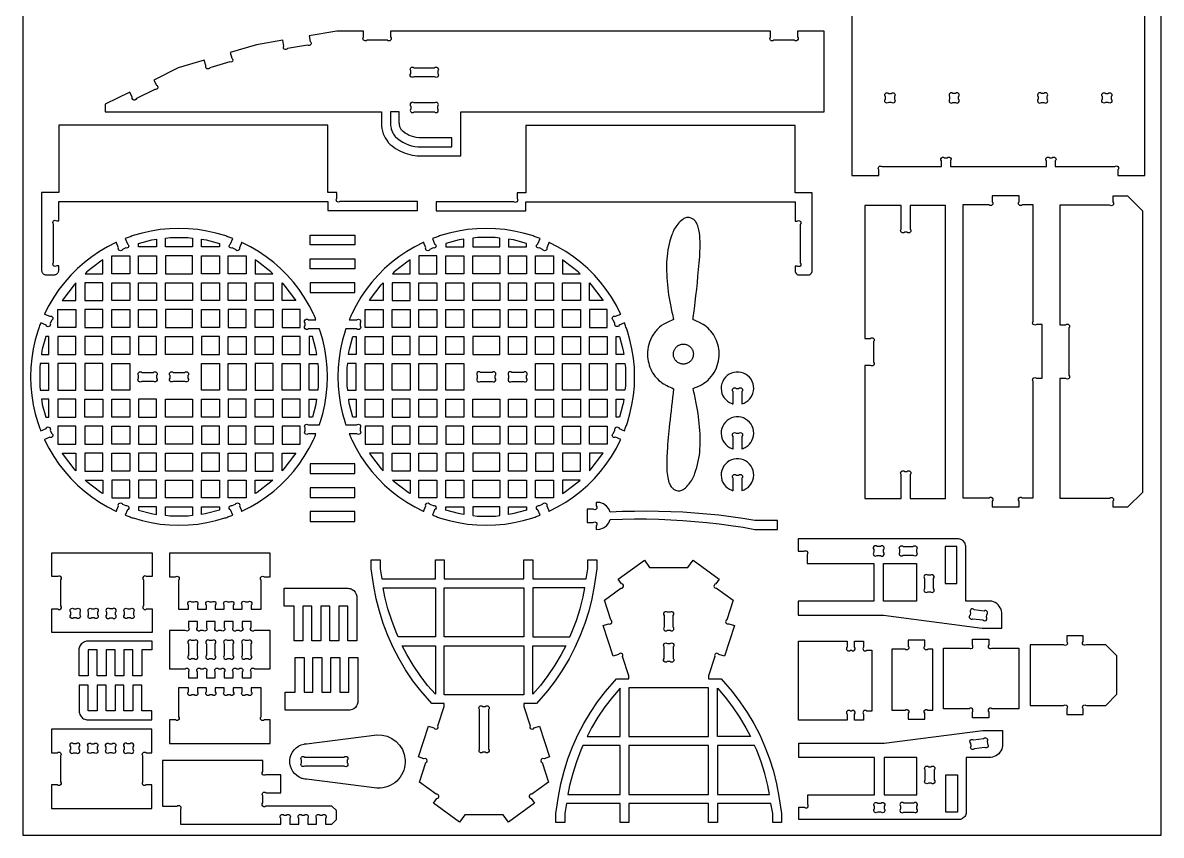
# Model space of a CAD drawing. Extents: x -416 to 1108, y -101 to 1629.
# Drawn here: x -416 to 1108, y -101 to 986 of the extents above; entities that cross this region are included whole.
import ezdxf

# ---------------------------------------------------------------- set-up
doc = ezdxf.new("R2010")
doc.units = 0
doc.header["$MEASUREMENT"] = 0
doc.layers.get('0').update_dxf_attribs({"linetype": 'CONTINUOUS'})
doc.layers.add('SECTIONCUTEDGES', color=18, linetype='CONTINUOUS')

msp = doc.modelspace()

# ---------------------------------------------------------------- linework, layer by layer
for points in [[(1107.6, 1629.4), (-415.7, 1629.4), (-415.7, -100.8), (1107.6, -100.8)], [(-332.7, 638.4), (-332.7, 614.4), (-308.7, 614.4), (-308.7, 638.4)], [(-332.7, 602.4), (-332.7, 578.4), (-308.7, 578.4), (-308.7, 602.4)], [(-332.7, 566.4), (-332.7, 542.4), (-308.7, 542.4), (-308.7, 566.4)], [(-260.7, 458.4), (-236.7, 458.4), (-236.7, 482.4), (-260.7, 482.4)], [(-140.7, 482.4), (-140.7, 458.4), (-116.7, 458.4), (-116.7, 482.4)], [(138.4, 482.4), (138.4, 458.4), (114.4, 458.4), (114.4, 482.4)], [(258.4, 458.4), (234.4, 458.4), (234.4, 482.4), (258.4, 482.4)], [(-332.7, 422.4), (-308.7, 422.4), (-308.7, 446.4), (-332.7, 446.4)], [(-260.7, 422.4), (-236.7, 422.4), (-236.7, 446.4), (-260.7, 446.4)], [(258.4, 422.4), (234.4, 422.4), (234.4, 446.4), (258.4, 446.4)], [(-260.7, 374.4), (-260.7, 350.4), (-236.7, 350.4), (-236.7, 374.4)], [(258.4, 374.4), (258.4, 350.4), (234.4, 350.4), (234.4, 374.4)]]:
    msp.add_lwpolyline(points, close=True)
for points in [[(750.6, 887.4), (750.6, 883.8, -1), (746.4, 879.6), (742.9, 879.6, -1), (738.6, 883.8), (738.6, 887.4, -1), (742.9, 891.6), (746.4, 891.6, -1)], [(828.8, 879.6), (832.3, 879.6, 1), (836.5, 883.8), (836.5, 887.4, 1), (832.3, 891.6), (828.8, 891.6, 1), (824.5, 887.4), (824.5, 883.8, 1)], [(947.2, 879.6), (950.7, 879.6, 1), (954.9, 883.8), (954.9, 887.4, 1), (950.7, 891.6), (947.2, 891.6, 1), (942.9, 887.4), (942.9, 883.8, 1)], [(1036.6, 879.6), (1033, 879.6, -1), (1028.8, 883.8), (1028.8, 887.4, -1), (1033, 891.6), (1036.6, 891.6, -1), (1040.8, 887.4), (1040.8, 883.8, -1)], [(727.3, 273.5), (731.8, 273.5, 1), (736.1, 277.8), (736.1, 281.3, 1), (731.8, 285.5), (727.3, 285.5, 1), (723.1, 281.3), (723.1, 277.8, 1)], [(-182.1, 139.7), (-182.1, 155.2, 1), (-186.3, 159.5), (-189.8, 159.5, 1), (-194.1, 155.2), (-194.1, 139.7, 1), (-189.8, 135.5), (-186.3, 135.5, 1)], [(-165.8, 135.5), (-162.3, 135.5, 1), (-158.1, 139.7), (-158.1, 155.2, 1), (-162.3, 159.5), (-165.8, 159.5, 1), (-170.1, 155.2), (-170.1, 139.7, 1)], [(-134.1, 139.7), (-134.1, 155.2, 1), (-138.3, 159.5), (-141.8, 159.5, 1), (-146.1, 155.2), (-146.1, 139.7, 1), (-141.8, 135.5), (-138.3, 135.5, 1)], [(-117.8, 135.5), (-114.3, 135.5, 1), (-110.1, 139.7), (-110.1, 155.2, 1), (-114.3, 159.5), (-117.8, 159.5, 1), (-122.1, 155.2), (-122.1, 139.7, 1)], [(446.8, 155.5), (450.4, 155.5, -1), (454.6, 151.3), (454.6, 135.8, -1), (450.4, 131.5), (446.8, 131.5, -1), (442.6, 135.8), (442.6, 151.3, -1)], [(-347.9, 9.6), (-344.3, 9.6, 1), (-340.1, 13.8), (-340.1, 17.3, 1), (-344.3, 21.6), (-347.9, 21.6, 1), (-352.1, 17.3), (-352.1, 13.8, 1)], [(728.2, -57.8), (732.6, -57.8, -1), (736.9, -62), (736.9, -65.6, -1), (732.6, -69.8), (728.2, -69.8, -1), (723.9, -65.6), (723.9, -62, -1)]]:
    msp.add_lwpolyline(points, format="xyb", close=True)
at = {"layer": 'SECTIONCUTEDGES'}
msp.add_lwpolyline([(693.7, 1294.6), (693.7, 781.6), (729.8, 781.6), (729.8, 789.3, -1), (734, 793.6), (813.5, 793.6), (813.5, 801.3, -1), (817.8, 805.6), (821.3, 805.6, -1), (825.5, 801.3), (825.5, 793.6), (953.9, 793.6), (953.9, 801.3, -1), (958.2, 805.6), (961.7, 805.6, -1), (965.9, 801.3), (965.9, 793.6), (1045.4, 793.6, -1), (1049.7, 789.3), (1049.7, 781.6), (1085.7, 781.6), (1085.7, 1294.6, -1)], format="xyb", dxfattribs=at)
for points in [[(-305.3, 866.8), (64.1, 866.8, 0.002134), (64.2, 851.4, 0.087341), (66.7, 837.7, 0.074516), (72.6, 827.1, 0.050894), (76, 823.4, 0.0521), (86.9, 815.8, 0.105525), (112, 808.2, 0.010514), (113.8, 808.1, 0.005257), (117.3, 808), (170.5, 808), (170.5, 866.8), (656.8, 866.8), (656.8, 974.8), (620.8, 974.8), (620.8, 967.1, -1), (616.6, 962.8), (589.1, 962.8, -1), (584.8, 967.1), (584.8, 974.8), (76.4, 974.8), (76.4, 967.1, -1), (72.1, 962.8), (44.6, 962.8, -1), (40.4, 967.1), (40.4, 974.8), (4.4, 974.8), (-32.4, 968.7), (-31.1, 961.1, -1), (-34.6, 956.2), (-61.7, 951.6, -1), (-66.6, 955), (-67.9, 962.7), (-103.2, 956.7), (-138.3, 946.4), (-136.1, 938.9, -1), (-138.9, 933.7), (-165.3, 925.9, -1), (-170.6, 928.8), (-172.8, 936.2), (-207.8, 925.9), (-240.5, 909.5), (-237, 902.6, -1), (-238.9, 896.9), (-263.5, 884.6, -1), (-269.2, 886.5), (-272.7, 893.4), (-305.3, 877)], [(107.8, 925.9), (135.3, 925.9, -1), (139.5, 921.7), (139.5, 918.2, -1), (135.3, 913.9), (107.8, 913.9, -1), (103.5, 918.2), (103.5, 921.7, -1)], [(135.3, 878.8), (107.8, 878.8, 1), (103.5, 874.5), (103.5, 871, 1), (107.8, 866.8), (135.3, 866.8, 1), (139.5, 871), (139.5, 874.5, 1)], [(-388.9, 650.8), (-388.3, 650.3), (-387.6, 649.8), (-386.9, 649.5), (-386.2, 649.2), (-385.4, 649.1), (-384.6, 649), (-373.6, 649), (-372.8, 649.1), (-372.1, 649.2), (-371.3, 649.5), (-370.6, 649.8), (-370, 650.3), (-369.4, 650.8), (-368.8, 651.4), (-368.4, 652), (-368.1, 652.7), (-367.8, 653.5), (-367.7, 654.3), (-367.6, 655), (-367.6, 661), (-370.3, 661, -1), (-374.5, 665.3), (-374.5, 716.8, -1), (-370.3, 721), (-367.6, 721), (-367.6, 747.1), (-7.5, 747.1), (-7.5, 735.1), (112.5, 735.1), (112.5, 747.1), (8.7, 747.1, -1), (4.5, 751.3), (4.5, 759.1), (-7.5, 759.1), (-7.5, 849.1), (-367.6, 849.1), (-367.6, 759.1), (-390.6, 759.1), (-390.6, 655), (-390.6, 654.3), (-390.4, 653.5), (-390.2, 652.7), (-389.8, 652), (-389.4, 651.4)], [(137.5, 734.7), (257.6, 734.7), (257.6, 746.7), (617.6, 746.7), (617.6, 720.7), (620.3, 720.7, -1), (624.5, 716.4), (624.5, 664.9, -1), (620.3, 660.7), (617.6, 660.7), (617.6, 654.7), (617.7, 653.9), (617.8, 653.1), (618.1, 652.4), (618.4, 651.7), (618.9, 651), (619.4, 650.4), (620, 649.9), (620.6, 649.5), (621.3, 649.1), (622.1, 648.9), (622.9, 648.7), (623.6, 648.7), (634.7, 648.7), (635.4, 648.7), (636.2, 648.9), (637, 649.1), (637.7, 649.5), (638.3, 649.9), (638.9, 650.4), (639.4, 651), (639.9, 651.7), (640.2, 652.4), (640.5, 653.1), (640.6, 653.9), (640.7, 654.7), (640.7, 758.7), (617.6, 758.7), (617.6, 848.7), (257.6, 848.7), (257.6, 758.7), (245.6, 758.7), (245.6, 751, -1), (241.3, 746.7), (137.5, 746.7)], [(842, 350.5), (877.2, 350.5, -1), (881.4, 346.3), (881.4, 338.5), (917.4, 338.5), (917.4, 346.3, -1), (921.7, 350.5), (936.4, 350.5), (936.4, 506.2, -1), (940.6, 510.5), (948.4, 510.5), (948.4, 582.5), (940.6, 582.5, -1), (936.4, 586.7), (936.4, 742.4), (921.7, 742.4, -1), (917.4, 746.7), (917.4, 754.4), (881.4, 754.4), (881.4, 746.7, -1), (877.2, 742.4), (842, 742.4)], [(972.1, 350.3), (1038.6, 350.3, -1), (1042.9, 346), (1042.9, 338.3), (1062.9, 338.3), (1082.9, 358.3), (1082.9, 734.2), (1062.9, 754.2), (1042.9, 754.2), (1042.9, 746.4, -1), (1038.6, 742.2), (972.1, 742.2), (972.1, 582.2), (979.9, 582.2, -1), (984.1, 578), (984.1, 514.5, -1), (979.9, 510.2), (972.1, 510.2)], [(710.8, 349.8), (759.8, 349.8), (759.8, 381.6, -1), (764, 385.9), (767.5, 385.9, -1), (771.8, 381.6), (771.8, 349.8), (818.9, 349.8), (818.9, 741.8), (771.8, 741.8), (771.8, 710, -1), (767.5, 705.8), (764, 705.8, -1), (759.8, 710), (759.8, 741.8), (710.8, 741.8), (710.8, 563.8), (718.6, 563.8, -1), (722.8, 559.6), (722.8, 532.1, -1), (718.6, 527.8), (710.8, 527.8)], [(481.3, 496.7, 0.012814), (492.3, 501.9, 0.085914), (503.3, 510.1, 0.076352), (511.1, 521.4, 0.135164), (515.9, 546.8, 0.121603), (508.4, 568.9, 0.128291), (492.2, 584, 0.017184), (488.7, 585.7, 0.007976), (481.2, 588.9, 0.007834), (481.2, 589, -0.023506), (481.2, 589.1, -0.019175), (481.5, 592, 0.003968), (483, 603.5, 0.011178), (490, 673.6, 0.026495), (490.5, 693.4, 0.033037), (489, 708.9, 0.066175), (486.8, 716.3, 0.057683), (484.3, 720.6, 0.071733), (481.4, 723.3), (478.7, 724.9), (475.9, 725.7), (473, 725.7), (470.2, 724.8, 0.062361), (467.3, 723.1, 0.061497), (460.6, 716.6, 0.08401), (452.7, 702.3, 0.06761), (446, 669.8, 0.025167), (445.7, 654, 0.032023), (449.2, 617.6, 0.010958), (450.9, 608.6, 0.005026), (455.1, 589, 0.014369), (444.8, 584.4, 0.083555), (434, 576.6, 0.076766), (425.6, 565.1, 0.139856), (420.4, 539.1, 0.11486), (427.1, 517.8, 0.123917), (441.8, 503.1, 0.022471), (446, 500.8, 0.010705), (455.2, 496.6, 0.003396), (449.7, 449.4, 0.010881), (446.5, 412.7, 0.025112), (446.1, 388.5, 0.035354), (447.2, 377.8, 0.054853), (449.7, 369.2, 0.086229), (452.8, 364.4, 0.024265), (453.9, 363.3, 0.026496), (455, 362.3), (457.7, 360.8), (460.6, 360), (463.4, 360), (466.2, 360.8, 0.062362), (469.2, 362.6, 0.061498), (475.8, 369.1, 0.08401), (483.7, 383.4, 0.067609), (490.4, 415.9, 0.025165), (490.7, 431.7, 0.032019), (487.2, 468.1, 0.010958), (485.5, 477.1, 0.005025)], [(-290.7, 332.5), (-287.7, 339.7, -1), (-282.1, 341.9), (-277.9, 340.1, -1), (-275.7, 334.5), (-278.7, 327.4, -0.003882), (-273.3, 325.4, 0.011648), (-268, 323.6), (-256.1, 320.1), (-244, 317.4), (-231.8, 315.5), (-219.3, 314.3), (-206.7, 313.9), (-194.1, 314.3), (-181.6, 315.5), (-169.4, 317.4), (-157.3, 320.1), (-145.4, 323.6, 0.011648), (-140, 325.4, -0.003882), (-134.7, 327.4), (-137.7, 334.5, -1), (-135.5, 340.1), (-131.3, 341.9, -1), (-125.7, 339.7), (-122.7, 332.5, -0.003922), (-122.5, 332.6, 0.011767), (-122.4, 332.7), (-111.2, 338.3), (-100.3, 344.8), (-89.9, 351.8), (-80, 359.5), (-70.7, 367.7), (-62, 376.5), (-53.7, 385.8), (-46.1, 395.6), (-39, 406), (-32.6, 416.9), (-26.9, 428.1, 0.011769), (-25.1, 432.2, -0.003923), (-23.4, 436.2), (-33.6, 436.2, -1), (-37.8, 440.5), (-37.8, 444, -1), (-33.6, 448.2), (-18.9, 448.2, -0.003873), (-18.3, 449.7, 0.011621), (-17.8, 451.2), (-14.4, 463.1), (-11.7, 475.1), (-9.7, 487.4), (-8.5, 499.8), (-8.1, 512.4), (-8.5, 525.1), (-9.7, 537.5), (-11.7, 549.8), (-14.4, 561.8), (-17.8, 573.7, 0.011648), (-18.3, 575.2, -0.003882), (-18.9, 576.6), (-33.6, 576.6, -1), (-37.8, 580.9), (-37.8, 584.4, -1), (-33.6, 588.6), (-23.4, 588.6, -0.003932), (-25.1, 592.7, 0.011797), (-26.9, 596.8), (-32.6, 608), (-39, 618.8), (-46.1, 629.2), (-53.7, 639.1), (-61.9, 648.4), (-70.7, 657.2), (-80, 665.4), (-89.9, 673), (-100.3, 680.1), (-111.2, 686.5), (-122.4, 692.2, 0.011767), (-122.5, 692.3, -0.003922), (-122.7, 692.4), (-125.7, 685.2, -1), (-131.3, 683), (-135.5, 684.8, -1), (-137.7, 690.3), (-134.7, 697.5, -0.003882), (-140, 699.4, 0.011648), (-145.4, 701.3), (-157.3, 704.8), (-169.4, 707.5), (-181.6, 709.4), (-194.1, 710.6), (-206.7, 711), (-219.3, 710.6), (-231.8, 709.4), (-244, 707.5), (-256.1, 704.8), (-268, 701.3, 0.011648), (-273.3, 699.4, -0.003882), (-278.7, 697.5), (-275.7, 690.3, -1), (-277.9, 684.8), (-282.1, 683, -1), (-287.7, 685.2), (-290.7, 692.4, -0.003922), (-290.9, 692.3, 0.011767), (-291, 692.2), (-302.2, 686.5), (-313.1, 680.1), (-323.5, 673), (-333.3, 665.4), (-342.7, 657.2), (-351.4, 648.4), (-359.6, 639.1), (-367.3, 629.2), (-374.4, 618.8), (-380.8, 608), (-386.5, 596.8, 0.011798), (-386.6, 596.6, -0.003933), (-386.6, 596.4), (-379.5, 593.4, -1), (-377.2, 587.8), (-379, 583.7, -1), (-384.6, 581.4), (-391.7, 584.5, -0.003882), (-393.7, 579.1, 0.011648), (-395.6, 573.7), (-399, 561.8), (-401.7, 549.8), (-403.7, 537.5), (-404.9, 525.1), (-405.3, 512.4), (-404.9, 499.8), (-403.7, 487.4), (-401.7, 475.1), (-399, 463.1), (-395.6, 451.2, 0.011621), (-393.7, 445.8, -0.003873), (-391.7, 440.4), (-384.6, 443.5, -1), (-379, 441.2), (-377.2, 437, -1), (-379.5, 431.5), (-386.6, 428.4, -0.003923), (-386.6, 428.3, 0.01177), (-386.5, 428.1), (-380.8, 416.9), (-374.4, 406), (-367.3, 395.6), (-359.6, 385.8), (-351.4, 376.5), (-342.7, 367.7), (-333.3, 359.5), (-323.5, 351.8), (-313.1, 344.8), (-302.2, 338.3), (-291, 332.7, 0.011767), (-290.9, 332.6, -0.003922)], [(276.4, 327.4), (273.4, 334.5, -1), (275.6, 340.1), (279.8, 341.9, -1), (285.3, 339.7), (288.4, 332.5, -0.003922), (288.5, 332.6, 0.011767), (288.7, 332.7), (299.9, 338.3), (310.8, 344.8), (321.2, 351.8), (331, 359.5), (340.3, 367.7), (349.1, 376.5), (357.3, 385.8), (365, 395.6), (372.1, 406), (378.5, 416.9), (384.2, 428.1, 0.01177), (384.2, 428.3, -0.003923), (384.3, 428.4), (377.2, 431.5, -1), (374.9, 437), (376.7, 441.2, -1), (382.3, 443.5), (389.4, 440.4, -0.003873), (391.4, 445.8, 0.011621), (393.3, 451.2), (396.7, 463.1), (399.4, 475.1), (401.4, 487.4), (402.6, 499.8), (403, 512.4), (402.6, 525.1), (401.4, 537.5), (399.4, 549.8), (396.7, 561.8), (393.3, 573.7, 0.011648), (391.4, 579.1, -0.003882), (389.4, 584.5), (382.3, 581.4, -1), (376.7, 583.7), (374.9, 587.8, -1), (377.2, 593.4), (384.3, 596.4, -0.003933), (384.2, 596.6, 0.011798), (384.2, 596.8), (378.5, 608), (372.1, 618.8), (365, 629.2), (357.3, 639.1), (349.1, 648.4), (340.3, 657.2), (331, 665.4), (321.2, 673), (310.8, 680.1), (299.9, 686.5), (288.7, 692.2, 0.011767), (288.5, 692.3, -0.003922), (288.4, 692.4), (285.3, 685.2, -1), (279.8, 683), (275.6, 684.8, -1), (273.4, 690.3), (276.4, 697.5, -0.003882), (271, 699.4, 0.011648), (265.7, 701.3), (253.8, 704.8), (241.7, 707.5), (229.4, 709.4), (217, 710.6), (204.4, 711), (191.8, 710.6), (179.3, 709.4), (167.1, 707.5), (155, 704.8), (143.1, 701.3, 0.011648), (137.7, 699.4, -0.003882), (132.4, 697.5), (135.4, 690.3, -1), (133.2, 684.8), (129, 683, -1), (123.4, 685.2), (120.4, 692.4, -0.003922), (120.2, 692.3, 0.011767), (120.1, 692.2), (108.8, 686.5), (98, 680.1), (87.6, 673), (77.7, 665.4), (68.4, 657.2), (59.6, 648.4), (51.4, 639.1), (43.8, 629.2), (36.7, 618.8), (30.3, 608), (24.6, 596.8, 0.011798), (22.8, 592.7, -0.003932), (21.1, 588.6), (31.3, 588.6, -1), (35.5, 584.4), (35.5, 580.9, -1), (31.3, 576.6), (16.6, 576.6, -0.003882), (16, 575.2, 0.011648), (15.5, 573.7), (12.1, 561.8), (9.4, 549.8), (7.4, 537.5), (6.2, 525.1), (5.8, 512.4), (6.2, 499.8), (7.4, 487.4), (9.4, 475.1), (12.1, 463.1), (15.5, 451.2, 0.011621), (16, 449.7, -0.003873), (16.6, 448.2), (31.3, 448.2, -1), (35.5, 444), (35.5, 440.5, -1), (31.3, 436.2), (21.1, 436.2, -0.003923), (22.8, 432.2, 0.01177), (24.6, 428.1), (30.3, 416.9), (36.7, 406), (43.8, 395.6), (51.4, 385.8), (59.6, 376.5), (68.4, 367.7), (77.7, 359.5), (87.6, 351.8), (98, 344.8), (108.8, 338.3), (120.1, 332.7, 0.011767), (120.2, 332.6, -0.003922), (120.4, 332.5), (123.4, 339.7, -1), (129, 341.9), (133.2, 340.1, -1), (135.4, 334.5), (132.4, 327.4, -0.003873), (137.8, 325.4, 0.011621), (143.2, 323.5), (155, 320.1), (167.1, 317.4), (179.3, 315.5), (191.8, 314.3), (204.4, 313.9), (217, 314.3), (229.4, 315.5), (241.7, 317.4), (253.7, 320.1), (265.6, 323.5, 0.011621), (271, 325.4, -0.003873)], [(-256.4, 518.4), (-240.9, 518.4, -1), (-236.7, 514.2), (-236.7, 510.7, -1), (-240.9, 506.4), (-256.4, 506.4, -1), (-260.7, 510.7), (-260.7, 514.2, -1)], [(-214.5, 518.4), (-199, 518.4, -1), (-194.7, 514.2), (-194.7, 510.7, -1), (-199, 506.4), (-214.5, 506.4, -1), (-218.7, 510.7), (-218.7, 514.2, -1)], [(212.2, 518.4), (196.7, 518.4, 1), (192.4, 514.2), (192.4, 510.7, 1), (196.7, 506.4), (212.2, 506.4, 1), (216.4, 510.7), (216.4, 514.2, 1)], [(258.4, 510.7), (258.4, 514.2, 1), (254.1, 518.4), (238.6, 518.4, 1), (234.4, 514.2), (234.4, 510.7, 1), (238.6, 506.4), (254.1, 506.4, 1)], [(534.6, 476.1), (534.6, 492.8, -1), (538.8, 497), (542.4, 497, -1), (546.6, 492.8), (546.6, 476.2, 0.063472), (552.4, 478.9, 0.13308), (559.9, 487.2, 0.691874), (532.5, 517.4, 0.691227), (533.2, 476.6, 0.012807), (533.9, 476.4, -0.004269)], [(534.6, 416.1), (534.6, 432.8, -1), (538.8, 437), (542.4, 437, -1), (546.6, 432.8), (546.6, 416.2, 0.063472), (552.4, 418.9, 0.13308), (559.9, 427.2, 0.691874), (532.5, 457.4, 0.691227), (533.2, 416.6, 0.012807), (533.9, 416.4, -0.004269)], [(534.6, 360.1), (534.6, 376.8, -1), (538.8, 381), (542.4, 381, -1), (546.6, 376.8), (546.6, 360.2, 0.063472), (552.4, 362.9, 0.13308), (559.9, 371.2, 0.691874), (532.5, 401.4, 0.691227), (533.2, 360.6, 0.012807), (533.9, 360.4, -0.004269)], [(339.6, 317.4), (347.4, 317.4, -1), (351.6, 313.2), (351.6, 308.4), (356.6, 308.7), (361.2, 310.3), (365.3, 313.2), (368.4, 317), (370.4, 321.5), (386.6, 322.1), (402.8, 322.3), (419, 322.3), (435.2, 322), (451.3, 321.3), (467.5, 320.4), (483.7, 319.1), (499.8, 317.6), (515.9, 315.7), (531.9, 313.6), (548, 311.1), (563.9, 308.4), (594.2, 308.4), (594.2, 320.4), (563.9, 320.4), (547.9, 323), (531.9, 325.2), (515.8, 327.2), (499.7, 328.9), (483.6, 330.2), (467.5, 331.3), (451.3, 332), (435.1, 332.5), (418.9, 332.7), (402.7, 332.5), (386.5, 332.1), (370.4, 331.3), (368.4, 335.8), (365.3, 339.6), (361.2, 342.5), (356.6, 344.1), (351.6, 344.4), (351.6, 339.7, -1), (347.4, 335.4), (339.6, 335.4)], [(621.7, 193.4), (736, 193.4), (868, 176.2), (894.4, 176.2), (894.4, 194.4), (894.4, 196.8), (894, 199.2), (893.3, 201.5), (892.3, 203.6), (890.9, 205.7), (889.4, 207.5), (887.5, 209.1), (885.5, 210.4), (883.3, 211.4), (881, 212.1), (878.7, 212.5), (876.3, 212.5), (846, 212.5), (846, 284.5), (846, 286), (845.8, 287.4), (845.4, 288.8), (844.8, 290.2), (844, 291.4), (843, 292.5), (841.9, 293.5), (840.7, 294.2), (839.3, 294.9), (837.9, 295.3), (836.5, 295.5), (835, 295.5), (621.7, 295.5), (621.7, 279), (629.5, 279, -1), (633.7, 274.8), (633.7, 262.5), (723.1, 262.5), (723.1, 212.5), (621.7, 212.5)], [(-376.8, 170.3), (-376.8, 201.9), (-369, 201.9, 1), (-364.8, 206.2), (-364.8, 240.9, 1), (-369, 245.1), (-376.8, 245.1), (-376.8, 276.8), (-242.4, 276.8), (-242.4, 245.1), (-250.1, 245.1, 1), (-254.4, 240.9), (-254.4, 206.2, 1), (-250.1, 201.9), (-242.4, 201.9), (-242.4, 170.3)], [(-219.3, 244.8), (-211.5, 244.8, -1), (-207.3, 240.5), (-207.3, 201.6), (-194.1, 201.6), (-194.1, 207, -1), (-189.9, 211.3), (-186.3, 211.3, -1), (-182.1, 207), (-182.1, 201.6), (-170.1, 201.6), (-170.1, 207, -1), (-165.8, 211.3), (-162.3, 211.3, -1), (-158.1, 207), (-158.1, 201.6), (-146.1, 201.6), (-146.1, 207, -1), (-141.8, 211.3), (-138.3, 211.3, -1), (-134.1, 207), (-134.1, 201.6), (-122.1, 201.6), (-122.1, 207, -1), (-117.8, 211.3), (-114.3, 211.3, -1), (-110.1, 207), (-110.1, 201.6), (-96.9, 201.6), (-96.9, 240.5, -1), (-92.6, 244.8), (-84.9, 244.8), (-84.9, 276.4), (-219.3, 276.4)], [(762.3, 285.5), (775.8, 285.5, -1), (780, 281.3), (780, 277.8, -1), (775.8, 273.5), (762.3, 273.5, -1), (758, 277.8), (758, 281.3, -1)], [(352.5, 267.5), (352.5, 255.5), (349, 232.6), (345.7, 215.6), (341.5, 198.8), (336.3, 182.4), (330.2, 166.2), (323.1, 150.4), (315.2, 135.1), (306.3, 120.3), (296.7, 105.9), (286.2, 92.2), (271.6, 75.2), (254.7, 75.2), (254.7, 71.5), (263.1, 45.4, 1), (268.5, 42.7), (275.9, 45.1), (289.2, 4), (281.8, 1.6, 1), (279.1, -3.7), (287.6, -29.8), (265.4, -45.9, 1), (264.5, -51.8), (269, -58.1), (234.1, -83.4), (227, -73.7), (175.9, -73.7), (168.8, -83.4), (133.9, -58.1), (138.4, -51.8, 1), (137.5, -45.9), (115.3, -29.8), (123.8, -3.7, 1), (121.1, 1.6), (113.7, 4), (127.1, 45.1), (134.4, 42.7, 1), (139.8, 45.4), (148.2, 71.5), (148.2, 75.2), (131.4, 75.2), (116.7, 92.2), (106.2, 105.9), (96.6, 120.3), (87.7, 135.1), (79.8, 150.4), (72.7, 166.2), (66.6, 182.4), (61.4, 198.8), (57.2, 215.6), (53.9, 232.6), (50.4, 255.5), (50.4, 267.5), (62.4, 267.5), (62.4, 255.5), (64.8, 242.1), (136.3, 242.1), (136.3, 267.5), (148.2, 267.5), (148.2, 242.1), (254.7, 242.1), (254.7, 267.5), (266.7, 267.5), (266.7, 242.1), (338.2, 242.1), (340.5, 255.5), (340.5, 267.5)], [(309.5, -83.7), (297.5, -83.7), (297.5, -71.7), (301.1, -48.8), (304.3, -31.9), (308.6, -15.1), (313.7, 1.4), (319.9, 17.5), (326.9, 33.3), (334.9, 48.6), (343.7, 63.5), (353.4, 77.8), (363.9, 91.5), (378.5, 108.6), (395.4, 108.6), (395.4, 112.3), (386.9, 138.3, 1), (381.6, 141), (374.2, 138.6), (360.9, 179.7), (368.2, 182.1, 1), (371, 187.5), (362.5, 213.5), (384.6, 229.6, 1), (385.6, 235.5), (381, 241.8), (416, 267.2), (423, 257.5), (474.2, 257.5), (481.2, 267.2), (516.2, 241.8), (511.6, 235.5, 1), (512.6, 229.6), (534.7, 213.5), (526.3, 187.5, 1), (529, 182.1), (536.4, 179.7), (523, 138.6), (515.6, 141, 1), (510.3, 138.3), (501.8, 112.3), (501.8, 108.6), (518.7, 108.6), (533.3, 91.5), (543.8, 77.8), (553.5, 63.5), (562.3, 48.6), (570.3, 33.3), (577.3, 17.5), (583.5, 1.4), (588.6, -15.1), (592.9, -31.9), (596.1, -48.8), (599.7, -71.7), (599.7, -83.7), (587.7, -83.7), (587.7, -71.7), (585.3, -58.3), (513.8, -58.3), (513.8, -83.7), (501.8, -83.7), (501.8, -58.3), (395.4, -58.3), (395.4, -83.7), (383.4, -83.7), (383.4, -58.3), (311.9, -58.3), (309.5, -71.7)], [(791, 242.6), (791, 229.1, 1), (795.3, 224.9), (798.8, 224.9, 1), (803, 229.1), (803, 242.6, 1), (798.8, 246.9), (795.3, 246.9, 1)], [(-52.8, 159.1), (-52.8, 205.6), (-66, 205.6), (-66, 229.6), (19.2, 229.6, -0.118357), (25.1, 228, -0.238349), (31.1, 219.2, -0.016364), (31.2, 218.7, -0.008181), (31.2, 217.6), (31.2, 159.1), (19.2, 159.1), (19.2, 205.6), (7.2, 205.6), (7.2, 159.1), (-4.8, 159.1), (-4.8, 205.6), (-16.8, 205.6), (-16.8, 159.1), (-28.8, 159.1), (-28.8, 205.6), (-40.8, 205.6), (-40.8, 159.1)], [(-339.6, 197.7), (-339.6, 194.2, -1), (-343.8, 189.9), (-347.3, 189.9, -1), (-351.6, 194.2), (-351.6, 197.7, -1), (-347.3, 201.9), (-343.8, 201.9, -1)], [(-323.3, 201.9), (-319.8, 201.9, -1), (-315.6, 197.7), (-315.6, 194.2, -1), (-319.8, 189.9), (-323.3, 189.9, -1), (-327.6, 194.2), (-327.6, 197.7, -1)], [(-303.6, 197.7), (-303.6, 194.2, 1), (-299.3, 189.9), (-295.8, 189.9, 1), (-291.6, 194.2), (-291.6, 197.7, 1), (-295.8, 201.9), (-299.3, 201.9, 1)], [(-275.3, 201.9), (-271.8, 201.9, -1), (-267.6, 197.7), (-267.6, 194.2, -1), (-271.8, 189.9), (-275.3, 189.9, -1), (-279.6, 194.2), (-279.6, 197.7, -1)], [(442.6, 193.2), (442.6, 177.7, 1), (446.8, 173.5), (450.4, 173.5, 1), (454.6, 177.7), (454.6, 193.2, 1), (450.4, 197.5), (446.8, 197.5, 1)], [(855.6, 188.9), (869, 187.2, 1), (873.7, 190.8), (874.2, 194.3, 1), (870.5, 199.1), (857.1, 200.8, 1), (852.4, 197.2), (851.9, 193.7, 1)], [(-219.3, 121.9), (-198.4, 121.9, -1), (-194.1, 117.7), (-194.1, 109.9), (-182.1, 109.9), (-182.1, 117.7, -1), (-177.8, 121.9), (-174.3, 121.9, -1), (-170.1, 117.7), (-170.1, 109.9), (-158.1, 109.9), (-158.1, 117.7, -1), (-153.8, 121.9), (-150.3, 121.9, -1), (-146.1, 117.7), (-146.1, 109.9), (-134.1, 109.9), (-134.1, 117.7, -1), (-129.8, 121.9), (-126.3, 121.9, -1), (-122.1, 117.7), (-122.1, 109.9), (-110.1, 109.9), (-110.1, 117.7, -1), (-105.8, 121.9), (-84.9, 121.9), (-84.9, 173.1), (-105.8, 173.1, -1), (-110.1, 177.3), (-110.1, 185.1), (-122.1, 185.1), (-122.1, 177.3, -1), (-126.3, 173.1), (-129.8, 173.1, -1), (-134.1, 177.3), (-134.1, 185.1), (-146.1, 185.1), (-146.1, 177.3, -1), (-150.3, 173.1), (-153.8, 173.1, -1), (-158.1, 177.3), (-158.1, 185.1), (-170.1, 185.1), (-170.1, 177.3, -1), (-174.3, 173.1), (-177.8, 173.1, -1), (-182.1, 177.3), (-182.1, 185.1), (-194.1, 185.1), (-194.1, 177.3, -1), (-198.3, 173.1), (-219.3, 173.1)], [(697.3, 53.2), (697.3, 61, 1), (693.1, 65.2), (691.6, 65.2, 1), (687.3, 61), (687.3, 53.2), (622.1, 53.2), (622.1, 158.6), (687.3, 158.6), (687.3, 150.8, 1), (691.6, 146.6), (693.1, 146.6, 1), (697.3, 150.8), (697.3, 158.6), (709.3, 158.6), (709.3, 150.8, 1), (713.6, 146.6), (720.3, 146.6), (720.3, 65.2), (713.6, 65.2, 1), (709.3, 61), (709.3, 53.2)], [(747.1, 66.6), (764.9, 66.6, -1), (769.1, 62.4), (769.1, 54.6), (791.1, 54.6), (791.1, 62.4, -1), (795.4, 66.6), (802.1, 66.6), (802.1, 148), (795.4, 148, -1), (791.1, 152.2), (791.1, 160), (769.1, 160), (769.1, 152.2, -1), (764.9, 148), (747.1, 148)], [(854.9, 56.2), (854.9, 64, 1), (850.7, 68.2), (816.2, 68.2), (816.2, 149.6), (850.6, 149.6, 1), (854.9, 153.8), (854.9, 161.6), (876.9, 161.6), (876.9, 153.8, 1), (881.1, 149.6), (917, 149.6), (917, 68.2), (881.1, 68.2, 1), (876.9, 64), (876.9, 56.2)], [(932.4, 72.7), (976.9, 72.7, -1), (981.2, 68.4), (981.2, 60.7), (1003.2, 60.7), (1003.2, 68.4, -1), (1007.4, 72.7), (1033.3, 72.7), (1048.4, 87.7), (1048.4, 139), (1033.3, 154), (1007.4, 154, -1), (1003.2, 158.3), (1003.2, 166), (981.2, 166), (981.2, 158.3, -1), (976.9, 154), (932.4, 154)], [(-64.6, 66.4), (-64.6, 90.4), (-51.4, 90.4), (-51.4, 137), (-39.4, 137), (-39.4, 90.4), (-27.4, 90.4), (-27.4, 137), (-15.4, 137), (-15.4, 90.4), (-3.4, 90.4), (-3.4, 137), (8.6, 137), (8.6, 90.4), (20.6, 90.4), (20.6, 137), (32.6, 137), (32.6, 78.4, -0.118358), (31, 72.5, -0.238347), (22.1, 66.5, -0.016364), (21.6, 66.5, -0.008182), (20.6, 66.4)], [(-207.3, 96.6), (-207.3, 57.7, -1), (-211.5, 53.4), (-219.3, 53.4), (-219.3, 21.8), (-84.9, 21.8), (-84.9, 53.4), (-92.6, 53.4, -1), (-96.9, 57.7), (-96.9, 96.6), (-110.1, 96.6), (-110.1, 91.2, -1), (-114.3, 86.9), (-117.8, 86.9, -1), (-122.1, 91.2), (-122.1, 96.6), (-134.1, 96.6), (-134.1, 91.2, -1), (-138.3, 86.9), (-141.8, 86.9, -1), (-146.1, 91.2), (-146.1, 96.6), (-158.1, 96.6), (-158.1, 91.2, -1), (-162.3, 86.9), (-165.8, 86.9, -1), (-170.1, 91.2), (-170.1, 96.6), (-182.1, 96.6), (-182.1, 91.2, -1), (-186.3, 86.9), (-189.9, 86.9, -1), (-194.1, 91.2), (-194.1, 96.6)], [(195.5, 14.5), (195.5, 67.2, -1), (199.7, 71.5), (203.2, 71.5, -1), (207.5, 67.2), (207.5, 14.5, -1), (203.2, 10.3), (199.7, 10.3, -1)], [(-377.3, -65.2), (-242.9, -65.2), (-242.9, -33.6), (-250.7, -33.6, -1), (-254.9, -29.4), (-254.9, 5.3, -1), (-250.7, 9.6), (-242.9, 9.6), (-242.9, 41.2), (-377.3, 41.2), (-377.3, 9.6), (-369.5, 9.6, -1), (-365.3, 5.3), (-365.3, -29.4, -1), (-369.5, -33.6), (-377.3, -33.6)], [(57.9, 33.5, -0.413459), (95.9, 0.1, -0.414214), (62.6, -37.8, -0.016364), (60.3, -37.9, -0.015719), (57.9, -37.8), (-36.2, -25.9, -0.017008), (-40.3, -25.3, -0.032737), (-42.3, -24.7, -0.767327), (-39.3, 21.2, -0.024226), (-37.8, 21.5, 0.007215), (-36.2, 21.6)], [(622.6, -79.8), (622.6, -63.3), (630.3, -63.3, 1), (634.6, -59.1), (634.6, -46.8), (723.9, -46.8), (723.9, 3.2), (622.6, 3.2), (622.6, 22.4), (736.8, 22.4), (868.8, 39.5), (895.2, 39.5), (895.2, 21.3), (895.2, 18.9), (894.8, 16.6), (894.1, 14.3), (893.1, 12.1), (891.8, 10.1), (890.2, 8.2), (888.4, 6.7), (886.3, 5.3), (884.2, 4.3), (881.9, 3.6), (879.5, 3.2), (877.1, 3.2), (846.8, 3.2), (846.8, -68.8), (846.8, -70.3), (846.6, -71.7), (846.2, -73.1), (845.6, -74.4), (844.8, -75.7), (843.8, -76.8), (842.7, -77.7), (841.5, -78.5), (840.2, -79.1), (838.8, -79.6), (837.3, -79.8), (835.8, -79.8)], [(-323.9, 21.6), (-320.3, 21.6, -1), (-316.1, 17.3), (-316.1, 13.8, -1), (-320.3, 9.6), (-323.9, 9.6, -1), (-328.1, 13.8), (-328.1, 17.3, -1)], [(-299.9, 21.6), (-296.3, 21.6, -1), (-292.1, 17.3), (-292.1, 13.8, -1), (-296.3, 9.6), (-299.9, 9.6, -1), (-304.1, 13.8), (-304.1, 17.3, -1)], [(-280.1, 17.3), (-280.1, 13.8, 1), (-275.9, 9.6), (-272.3, 9.6, 1), (-268.1, 13.8), (-268.1, 17.3, 1), (-272.3, 21.6), (-275.9, 21.6, 1)], [(856.4, 26.8), (869.8, 28.5, -1), (874.6, 24.9), (875, 21.4, -1), (871.3, 16.6), (857.9, 14.9, -1), (853.2, 18.6), (852.7, 22.1, -1)], [(14.2, -8.2), (-38.5, -8.2, -1), (-42.7, -3.9), (-42.7, -0.4, -1), (-38.5, 3.8), (14.2, 3.8, -1), (18.5, -0.4), (18.5, -3.9, -1)], [(-228.9, -61.9), (-209.2, -61.9, -1), (-204.9, -66.1), (-204.9, -85.9), (-70.5, -85.9), (-70.5, -78.1, -1), (-66.3, -73.9), (-62.8, -73.9, -1), (-58.5, -78.1), (-58.5, -85.9), (-46.5, -85.9), (-46.5, -78.1, -1), (-42.3, -73.9), (-38.8, -73.9, -1), (-34.5, -78.1), (-34.5, -85.9), (-22.5, -85.9), (-22.5, -78.1, -1), (-18.3, -73.9), (-14.8, -73.9, -1), (-10.5, -78.1), (-10.5, -85.9), (-2.1, -85.9), (3.9, -79.9), (3.9, -67.9), (-2.1, -61.9), (-90.3, -61.9, -1), (-94.5, -57.6), (-94.5, -48.1, -1), (-90.3, -43.9), (-70.5, -43.9), (-70.5, -19.9), (-90.3, -19.9, -1), (-94.5, -15.6), (-94.5, -0.7), (-228.9, -0.7)], [(796.1, -9.1), (799.6, -9.1, -1), (803.8, -13.4), (803.8, -26.9, -1), (799.6, -31.1), (796.1, -31.1, -1), (791.8, -26.9), (791.8, -13.4, -1)], [(763.1, -69.8), (776.6, -69.8, 1), (780.8, -65.6), (780.8, -62, 1), (776.6, -57.8), (763.1, -57.8, 1), (758.8, -62), (758.8, -65.6, 1)]]:
    msp.add_lwpolyline(points, format="xyb", close=True, dxfattribs=at)
for points in [[(91.3, 842.3), (91.1, 842.5), (90.5, 843.4), (90, 844.2), (89.6, 845.2), (89.2, 846.1), (88.9, 847.1), (88.6, 848), (88.4, 849), (88.3, 850), (88.2, 851.1), (88.1, 852.4), (88.1, 866.8), (76.1, 866.8), (76.1, 852.3), (76.2, 850.3), (76.3, 848.6), (76.6, 846.9), (77, 845.2), (77.4, 843.5), (78, 841.9), (78.6, 840.3), (79.4, 838.7), (80.2, 837.2), (81.1, 835.8), (82.2, 834.4), (82.8, 833.6), (85.6, 831.1), (89.1, 828.6), (92.7, 826.4), (96.6, 824.4), (100.5, 822.9), (104.6, 821.6), (108.8, 820.7), (113, 820.2), (117.6, 820), (158.5, 820), (158.5, 832), (117.8, 832), (114.1, 832.2), (110.8, 832.6), (107.6, 833.3), (104.5, 834.2), (101.5, 835.4), (98.6, 836.9), (95.8, 838.6), (93.1, 840.5), (91.9, 841.6)], [(-31.2, 702.1), (28.8, 702.1), (28.8, 689.1), (-31.2, 689.1)], [(-260.7, 686.4), (-260.7, 690.9), (-243.1, 695.6), (-236.7, 696.4), (-236.7, 686.4)], [(-224.7, 686.4), (-224.7, 698), (-218.6, 698.8), (-212.7, 699), (-200.7, 699), (-194.8, 698.8), (-188.7, 698), (-188.7, 686.4)], [(-176.7, 686.4), (-176.7, 696.4), (-170.3, 695.6), (-152.7, 690.9), (-152.7, 686.4)], [(150.4, 686.4), (174.4, 686.4), (174.4, 696.4), (168, 695.6), (150.4, 690.9)], [(192.5, 698.8), (186.4, 698), (186.4, 686.4), (222.4, 686.4), (222.4, 698), (216.2, 698.8), (210.4, 699), (198.4, 699)], [(234.4, 696.4), (234.4, 686.4), (258.4, 686.4), (258.4, 690.9), (240.8, 695.6)], [(-296.7, 650.4), (-296.7, 674.4), (-272.7, 674.4), (-272.7, 650.4)], [(-260.7, 650.4), (-260.7, 674.4), (-236.7, 674.4), (-236.7, 650.4)], [(-224.7, 650.4), (-188.7, 650.4), (-188.7, 674.4), (-224.7, 674.4)], [(-176.7, 650.4), (-176.7, 674.4), (-152.7, 674.4), (-152.7, 650.4)], [(-140.7, 650.4), (-140.7, 674.4), (-116.7, 674.4), (-116.7, 650.4)], [(138.4, 650.4), (138.4, 674.4), (114.4, 674.4), (114.4, 650.4)], [(150.4, 650.4), (150.4, 674.4), (174.4, 674.4), (174.4, 650.4)], [(186.4, 650.4), (186.4, 674.4), (222.4, 674.4), (222.4, 650.4)], [(234.4, 650.4), (234.4, 674.4), (258.4, 674.4), (258.4, 650.4)], [(270.4, 650.4), (270.4, 674.4), (294.4, 674.4), (294.4, 650.4)], [(-332.2, 650.4), (-308.7, 650.4), (-308.7, 668.8), (-311.2, 667.1), (-329.8, 652.8)], [(-104.7, 668.8), (-104.7, 650.4), (-81.2, 650.4), (-83.6, 652.8), (-102.2, 667.1)], [(-31.2, 670.1), (28.8, 670.1), (28.8, 657.1), (-31.2, 657.1)], [(81.3, 652.8), (78.8, 650.4), (102.4, 650.4), (102.4, 668.8), (99.9, 667.1)], [(306.4, 650.4), (329.9, 650.4), (327.5, 652.8), (308.9, 667.1), (306.4, 668.8)], [(-363.1, 614.4), (-344.7, 614.4), (-344.7, 638), (-347.1, 635.6), (-361.4, 617)], [(-296.7, 614.4), (-296.7, 638.4), (-272.7, 638.4), (-272.7, 614.4)], [(-260.7, 614.4), (-260.7, 638.4), (-236.7, 638.4), (-236.7, 614.4)], [(-224.7, 614.4), (-224.7, 638.4), (-188.7, 638.4), (-188.7, 614.4)], [(-176.7, 614.4), (-176.7, 638.4), (-152.7, 638.4), (-152.7, 614.4)], [(-140.7, 614.4), (-140.7, 638.4), (-116.7, 638.4), (-116.7, 614.4)], [(-104.7, 614.4), (-104.7, 638.4), (-80.7, 638.4), (-80.7, 614.4)], [(-68.7, 614.4), (-68.7, 638), (-66.3, 635.6), (-52, 617), (-50.3, 614.4)], [(-31.2, 638.1), (-31.2, 625.1), (28.8, 625.1), (28.8, 638.1)], [(49.7, 617), (64, 635.6), (66.4, 638), (66.4, 614.4), (48, 614.4)], [(78.4, 614.4), (102.4, 614.4), (102.4, 638.4), (78.4, 638.4)], [(138.4, 614.4), (114.4, 614.4), (114.4, 638.4), (138.4, 638.4)], [(150.4, 614.4), (150.4, 638.4), (174.4, 638.4), (174.4, 614.4)], [(186.4, 614.4), (186.4, 638.4), (222.4, 638.4), (222.4, 614.4)], [(258.4, 614.4), (234.4, 614.4), (234.4, 638.4), (258.4, 638.4)], [(270.4, 614.4), (270.4, 638.4), (294.4, 638.4), (294.4, 614.4)], [(306.4, 614.4), (306.4, 638.4), (330.4, 638.4), (330.4, 614.4)], [(342.4, 614.4), (342.4, 638), (344.8, 635.6), (359.1, 617), (360.8, 614.4)], [(-368.7, 578.4), (-368.7, 602.4), (-344.7, 602.4), (-344.7, 578.4)], [(-296.7, 578.4), (-296.7, 602.4), (-272.7, 602.4), (-272.7, 578.4)], [(-260.7, 578.4), (-260.7, 602.4), (-236.7, 602.4), (-236.7, 578.4)], [(-224.7, 578.4), (-188.7, 578.4), (-188.7, 602.4), (-224.7, 602.4)], [(-176.7, 578.4), (-176.7, 602.4), (-152.7, 602.4), (-152.7, 578.4)], [(-140.7, 578.4), (-116.7, 578.4), (-116.7, 602.4), (-140.7, 602.4)], [(-104.7, 578.4), (-104.7, 602.4), (-80.7, 602.4), (-80.7, 578.4)], [(-68.7, 578.4), (-44.7, 578.4), (-44.7, 602.4), (-68.7, 602.4)], [(42.4, 578.4), (42.4, 602.4), (66.4, 602.4), (66.4, 578.4)], [(78.4, 578.4), (78.4, 602.4), (102.4, 602.4), (102.4, 578.4)], [(138.4, 578.4), (114.4, 578.4), (114.4, 602.4), (138.4, 602.4)], [(150.4, 602.4), (174.4, 602.4), (174.4, 578.4), (150.4, 578.4)], [(186.4, 602.4), (222.4, 602.4), (222.4, 578.4), (186.4, 578.4)], [(234.4, 578.4), (234.4, 602.4), (258.4, 602.4), (258.4, 578.4)], [(270.4, 578.4), (270.4, 602.4), (294.4, 602.4), (294.4, 578.4)], [(306.4, 578.4), (306.4, 602.4), (330.4, 602.4), (330.4, 578.4)], [(342.4, 578.4), (366.4, 578.4), (366.4, 602.4), (342.4, 602.4)], [(-390.9, 542.4), (-380.7, 542.4), (-380.7, 566.4), (-385.1, 566.4), (-389.7, 549.5), (-390.1, 547.5)], [(-368.7, 566.4), (-368.7, 542.4), (-344.7, 542.4), (-344.7, 566.4)], [(-296.7, 542.4), (-296.7, 566.4), (-272.7, 566.4), (-272.7, 542.4)], [(-260.7, 542.4), (-236.7, 542.4), (-236.7, 566.4), (-260.7, 566.4)], [(-224.7, 542.4), (-224.7, 566.4), (-188.7, 566.4), (-188.7, 542.4)], [(-176.7, 542.4), (-152.7, 542.4), (-152.7, 566.4), (-176.7, 566.4)], [(-140.7, 542.4), (-140.7, 566.4), (-116.7, 566.4), (-116.7, 542.4)], [(-104.7, 542.4), (-104.7, 566.4), (-80.7, 566.4), (-80.7, 542.4)], [(-68.7, 566.4), (-68.7, 542.4), (-44.7, 542.4), (-44.7, 566.4)], [(-22.4, 542.4), (-23.3, 547.5), (-23.7, 549.5), (-28.2, 566.4), (-32.7, 566.4), (-32.7, 542.4)], [(20.1, 542.4), (21, 547.5), (21.4, 549.5), (25.9, 566.4), (30.4, 566.4), (30.4, 542.4)], [(42.4, 542.4), (42.4, 566.4), (66.4, 566.4), (66.4, 542.4)], [(78.4, 542.4), (102.4, 542.4), (102.4, 566.4), (78.4, 566.4)], [(114.4, 566.4), (114.4, 542.4), (138.4, 542.4), (138.4, 566.4)], [(174.4, 542.4), (150.4, 542.4), (150.4, 566.4), (174.4, 566.4)], [(186.4, 542.4), (222.4, 542.4), (222.4, 566.4), (186.4, 566.4)], [(234.4, 542.4), (234.4, 566.4), (258.4, 566.4), (258.4, 542.4)], [(270.4, 542.4), (270.4, 566.4), (294.4, 566.4), (294.4, 542.4)], [(306.4, 542.4), (306.4, 566.4), (330.4, 566.4), (330.4, 542.4)], [(342.4, 542.4), (342.4, 566.4), (366.4, 566.4), (366.4, 542.4)], [(378.4, 542.4), (378.4, 566.4), (382.8, 566.4), (387.4, 549.5), (387.8, 547.5), (388.6, 542.4)], [(467.3, 529.5), (466.4, 529.6), (465.6, 529.7), (464.8, 529.9), (464, 530.2), (463.2, 530.5), (462.4, 530.8), (461.7, 531.2), (460.9, 531.6), (460.3, 532.1), (459.6, 532.6), (459, 533.2), (458.4, 533.8), (457.8, 534.4), (457.3, 535.1), (456.9, 535.8), (456.4, 536.5), (456.1, 537.3), (455.8, 538), (455.5, 538.8), (455.2, 539.6), (455.1, 540.5), (454.9, 541.3), (454.9, 542.1), (454.9, 543), (454.9, 543.8), (455, 544.6), (455.1, 545.5), (455.3, 546.3), (455.5, 547.1), (455.8, 547.9), (456.2, 548.7), (456.6, 549.4), (457, 550.1), (457.5, 550.8), (458, 551.5), (458.5, 552.1), (459.1, 552.7), (459.8, 553.2), (460.5, 553.7), (461.2, 554.2), (461.9, 554.6), (462.6, 555), (463.4, 555.3), (464.2, 555.6), (465, 555.8), (465.8, 556), (466.7, 556.1), (467.5, 556.2), (468.3, 556.2), (469.2, 556.2), (470, 556.1), (470.8, 556), (471.6, 555.8), (472.5, 555.5), (473.2, 555.2), (474, 554.9), (474.8, 554.5), (475.5, 554.1), (476.2, 553.6), (476.8, 553.1), (477.4, 552.5), (478, 551.9), (478.6, 551.3), (479.1, 550.6), (479.6, 549.9), (480, 549.2), (480.4, 548.4), (480.7, 547.7), (481, 546.9), (481.2, 546.1), (481.4, 545.2), (481.5, 544.4), (481.6, 543.6), (481.6, 542.7), (481.5, 541.9), (481.5, 541.1), (481.3, 540.2), (481.1, 539.4), (480.9, 538.6), (480.6, 537.8), (480.2, 537), (479.9, 536.3), (479.4, 535.6), (479, 534.9), (478.4, 534.2), (477.9, 533.6), (477.3, 533), (476.6, 532.5), (476, 532), (475.3, 531.5), (474.6, 531.1), (473.8, 530.7), (473, 530.4), (472.2, 530.1), (471.4, 529.9), (470.6, 529.7), (469.8, 529.6), (468.9, 529.5), (468.1, 529.5)], [(-392.3, 494.4), (-380.7, 494.4), (-380.7, 530.4), (-392.3, 530.4), (-393, 524.7), (-393, 500.2)], [(-368.7, 494.4), (-344.7, 494.4), (-344.7, 530.4), (-368.7, 530.4)], [(-332.7, 494.4), (-308.7, 494.4), (-308.7, 530.4), (-332.7, 530.4)], [(-296.7, 494.4), (-296.7, 530.4), (-272.7, 530.4), (-272.7, 494.4)], [(-176.7, 494.4), (-176.7, 530.4), (-152.7, 530.4), (-152.7, 494.4)], [(-140.7, 494.4), (-140.7, 530.4), (-116.7, 530.4), (-116.7, 494.4)], [(-104.7, 494.4), (-80.7, 494.4), (-80.7, 530.4), (-104.7, 530.4)], [(-68.7, 494.4), (-68.7, 530.4), (-44.7, 530.4), (-44.7, 494.4)], [(-20.3, 500.2), (-21.1, 494.4), (-32.7, 494.4), (-32.7, 530.4), (-21.1, 530.4), (-20.3, 524.7)], [(18, 500.2), (18.8, 494.4), (30.4, 494.4), (30.4, 530.4), (18.8, 530.4), (18, 524.7)], [(42.4, 494.4), (42.4, 530.4), (66.4, 530.4), (66.4, 494.4)], [(78.4, 494.4), (78.4, 530.4), (102.4, 530.4), (102.4, 494.4)], [(138.4, 494.4), (114.4, 494.4), (114.4, 530.4), (138.4, 530.4)], [(174.4, 494.4), (150.4, 494.4), (150.4, 530.4), (174.4, 530.4)], [(270.4, 494.4), (270.4, 530.4), (294.4, 530.4), (294.4, 494.4)], [(306.4, 494.4), (306.4, 530.4), (330.4, 530.4), (330.4, 494.4)], [(342.4, 494.4), (342.4, 530.4), (366.4, 530.4), (366.4, 494.4)], [(378.4, 494.4), (378.4, 530.4), (390, 530.4), (390.7, 524.7), (390.7, 500.2), (390, 494.4)], [(-385.1, 458.4), (-380.7, 458.4), (-380.7, 482.4), (-390.7, 482.4), (-389.9, 476.3), (-389.7, 475.5)], [(-368.7, 458.4), (-344.7, 458.4), (-344.7, 482.4), (-368.7, 482.4)], [(-332.7, 482.4), (-308.7, 482.4), (-308.7, 458.4), (-332.7, 458.4)], [(-296.7, 458.4), (-296.7, 482.4), (-272.7, 482.4), (-272.7, 458.4)], [(-224.7, 458.4), (-224.7, 482.4), (-188.7, 482.4), (-188.7, 458.4)], [(-176.7, 458.4), (-176.7, 482.4), (-152.7, 482.4), (-152.7, 458.4)], [(-104.7, 458.4), (-104.7, 482.4), (-80.7, 482.4), (-80.7, 458.4)], [(-68.7, 482.4), (-68.7, 458.4), (-44.7, 458.4), (-44.7, 482.4)], [(-32.7, 458.4), (-32.7, 482.4), (-22.7, 482.4), (-23.5, 476.3), (-23.7, 475.5), (-28.2, 458.4)], [(25.9, 458.4), (21.4, 475.5), (21.2, 476.3), (20.4, 482.4), (30.4, 482.4), (30.4, 458.4)], [(42.4, 458.4), (42.4, 482.4), (66.4, 482.4), (66.4, 458.4)], [(78.4, 458.4), (102.4, 458.4), (102.4, 482.4), (78.4, 482.4)], [(150.4, 458.4), (150.4, 482.4), (174.4, 482.4), (174.4, 458.4)], [(186.4, 458.4), (186.4, 482.4), (222.4, 482.4), (222.4, 458.4)], [(270.4, 458.4), (270.4, 482.4), (294.4, 482.4), (294.4, 458.4)], [(306.4, 458.4), (306.4, 482.4), (330.4, 482.4), (330.4, 458.4)], [(342.4, 458.4), (342.4, 482.4), (366.4, 482.4), (366.4, 458.4)], [(378.4, 458.4), (378.4, 482.4), (388.4, 482.4), (387.6, 476.3), (387.4, 475.5), (382.8, 458.4)], [(-368.7, 422.4), (-344.7, 422.4), (-344.7, 446.4), (-368.7, 446.4)], [(-296.7, 422.4), (-296.7, 446.4), (-272.7, 446.4), (-272.7, 422.4)], [(-224.7, 422.4), (-224.7, 446.4), (-188.7, 446.4), (-188.7, 422.4)], [(-176.7, 422.4), (-152.7, 422.4), (-152.7, 446.4), (-176.7, 446.4)], [(-140.7, 422.4), (-116.7, 422.4), (-116.7, 446.4), (-140.7, 446.4)], [(-104.7, 422.4), (-104.7, 446.4), (-80.7, 446.4), (-80.7, 422.4)], [(-68.7, 446.4), (-68.7, 422.4), (-44.7, 422.4), (-44.7, 446.4)], [(42.4, 422.4), (66.4, 422.4), (66.4, 446.4), (42.4, 446.4)], [(78.4, 422.4), (102.4, 422.4), (102.4, 446.4), (78.4, 446.4)], [(138.4, 422.4), (114.4, 422.4), (114.4, 446.4), (138.4, 446.4)], [(150.4, 422.4), (174.4, 422.4), (174.4, 446.4), (150.4, 446.4)], [(186.4, 422.4), (186.4, 446.4), (222.4, 446.4), (222.4, 422.4)], [(270.4, 422.4), (270.4, 446.4), (294.4, 446.4), (294.4, 422.4)], [(306.4, 422.4), (306.4, 446.4), (330.4, 446.4), (330.4, 422.4)], [(342.4, 422.4), (342.4, 446.4), (366.4, 446.4), (366.4, 422.4)], [(-347.1, 389.3), (-361.4, 407.9), (-363.1, 410.4), (-344.7, 410.4), (-344.7, 386.9)], [(-332.7, 386.4), (-308.7, 386.4), (-308.7, 410.4), (-332.7, 410.4)], [(-296.7, 386.4), (-296.7, 410.4), (-272.7, 410.4), (-272.7, 386.4)], [(-260.7, 386.4), (-236.7, 386.4), (-236.7, 410.4), (-260.7, 410.4)], [(-224.7, 386.4), (-224.7, 410.4), (-188.7, 410.4), (-188.7, 386.4)], [(-176.7, 386.4), (-152.7, 386.4), (-152.7, 410.4), (-176.7, 410.4)], [(-140.7, 386.4), (-140.7, 410.4), (-116.7, 410.4), (-116.7, 386.4)], [(-104.7, 386.4), (-80.7, 386.4), (-80.7, 410.4), (-104.7, 410.4)], [(-66.3, 389.3), (-68.7, 386.9), (-68.7, 410.4), (-50.3, 410.4), (-52, 407.9)], [(-31.2, 396.1), (-31.2, 383.1), (28.8, 383.1), (28.8, 396.1)], [(64, 389.3), (66.4, 386.9), (66.4, 410.4), (48, 410.4), (49.7, 407.9)], [(102.4, 386.4), (78.4, 386.4), (78.4, 410.4), (102.4, 410.4)], [(114.4, 386.4), (114.4, 410.4), (138.4, 410.4), (138.4, 386.4)], [(150.4, 386.4), (174.4, 386.4), (174.4, 410.4), (150.4, 410.4)], [(186.4, 410.4), (186.4, 386.4), (222.4, 386.4), (222.4, 410.4)], [(234.4, 386.4), (234.4, 410.4), (258.4, 410.4), (258.4, 386.4)], [(270.4, 386.4), (294.4, 386.4), (294.4, 410.4), (270.4, 410.4)], [(306.4, 386.4), (330.4, 386.4), (330.4, 410.4), (306.4, 410.4)], [(342.4, 386.9), (344.8, 389.3), (359.1, 407.9), (360.8, 410.4), (342.4, 410.4)], [(-332.2, 374.4), (-308.7, 374.4), (-308.7, 356.2), (-309.8, 356.8), (-311.2, 357.8), (-329.8, 372)], [(-296.7, 350.4), (-272.7, 350.4), (-272.7, 374.4), (-296.7, 374.4)], [(-224.7, 350.4), (-224.7, 374.4), (-188.7, 374.4), (-188.7, 350.4)], [(-176.7, 350.4), (-176.7, 374.4), (-152.7, 374.4), (-152.7, 350.4)], [(-140.7, 350.4), (-140.7, 374.4), (-116.7, 374.4), (-116.7, 350.4)], [(-103.6, 356.8), (-104.7, 356.2), (-104.7, 374.4), (-81.2, 374.4), (-83.6, 372), (-102.2, 357.8)], [(81.3, 372), (78.8, 374.4), (102.4, 374.4), (102.4, 356.2), (101.3, 356.8), (99.9, 357.8)], [(138.4, 350.4), (114.4, 350.4), (114.4, 374.4), (138.4, 374.4)], [(150.4, 350.4), (150.4, 374.4), (174.4, 374.4), (174.4, 350.4)], [(186.4, 374.4), (222.4, 374.4), (222.4, 350.4), (186.4, 350.4)], [(294.4, 350.4), (270.4, 350.4), (270.4, 374.4), (294.4, 374.4)], [(306.4, 356.2), (307.5, 356.8), (308.9, 357.8), (327.5, 372), (329.9, 374.4), (306.4, 374.4)], [(-31.2, 364.1), (-31.2, 351.1), (28.8, 351.1), (28.8, 364.1)], [(-260.7, 334), (-243.7, 329.4), (-241.8, 329), (-236.7, 328.2), (-236.7, 338.4), (-260.7, 338.4)], [(-224.7, 326.9), (-224.7, 338.4), (-188.7, 338.4), (-188.7, 326.9), (-194.5, 326.1), (-195.4, 326), (-200.7, 325.9), (-212.7, 325.9), (-218, 326), (-218.9, 326.1)], [(-176.7, 328.2), (-176.7, 338.4), (-152.7, 338.4), (-152.7, 334), (-169.7, 329.4), (-171.6, 329)], [(150.4, 334), (150.4, 338.4), (174.4, 338.4), (174.4, 328.2), (169.3, 329), (167.4, 329.4)], [(186.4, 326.9), (192.2, 326.1), (193.1, 326), (198.4, 325.9), (210.4, 325.9), (215.7, 326), (216.6, 326.1), (222.4, 326.9), (222.4, 338.4), (186.4, 338.4)], [(239.5, 329), (234.4, 328.2), (234.4, 338.4), (258.4, 338.4), (258.4, 334), (241.4, 329.4)], [(-31.2, 332.1), (-31.2, 319.1), (28.8, 319.1), (28.8, 332.1)], [(818.5, 285.5), (818.5, 235.9), (834, 235.9), (834, 285.5)], [(736.1, 212.5), (736.1, 262.5), (780, 262.5), (780, 212.5)], [(86.6, 164.6), (83.8, 170.8), (77.9, 186.3), (72.9, 202.1), (68.9, 218.2), (66.6, 230.1), (136.3, 230.1), (136.3, 164.6)], [(148.2, 164.6), (148.2, 230.1), (254.7, 230.1), (254.7, 164.6)], [(266.7, 164.6), (316.3, 164.6), (319.1, 170.8), (325, 186.3), (330, 202.1), (334, 218.2), (336.3, 230.1), (266.7, 230.1)], [(-340.3, 112.6), (-340.3, 147.2), (-340.2, 148.8), (-339.9, 150.3), (-339.3, 151.8), (-338.7, 153.2), (-337.8, 154.5), (-336.7, 155.7), (-335.6, 156.7), (-334.3, 157.6), (-332.9, 158.3), (-331.4, 158.8), (-329.8, 159.1), (-328.3, 159.2), (-243.1, 159.2), (-243.1, 147.2), (-256.3, 147.2), (-256.3, 112.6), (-268.3, 112.6), (-268.3, 147.2), (-280.3, 147.2), (-280.3, 112.6), (-292.3, 112.6), (-292.3, 147.2), (-304.3, 147.2), (-304.3, 112.6), (-316.3, 112.6), (-316.3, 147.2), (-328.3, 147.2), (-328.3, 112.6)], [(136.3, 87.8), (126, 99.7), (116, 112.9), (106.7, 126.7), (98.2, 140.9), (92.1, 152.6), (136.3, 152.6)], [(148.2, 152.6), (254.7, 152.6), (254.7, 87.2), (148.2, 87.2)], [(266.7, 87.9), (266.7, 152.6), (310.8, 152.6), (304.7, 140.9), (296.2, 126.7), (287, 112.9), (276.9, 99.7)], [(-335.6, 56), (-334.3, 55.1), (-332.8, 54.4), (-331.4, 53.9), (-329.8, 53.6), (-328.3, 53.5), (-243.1, 53.5), (-243.1, 65.5), (-256.3, 65.5), (-256.3, 100.1), (-268.3, 100.1), (-268.3, 65.5), (-280.3, 65.5), (-280.3, 100.1), (-292.3, 100.1), (-292.3, 65.5), (-304.3, 65.5), (-304.3, 100.1), (-316.3, 100.1), (-316.3, 65.5), (-328.3, 65.5), (-328.3, 100.1), (-340.3, 100.1), (-340.3, 65.5), (-340.2, 63.9), (-339.8, 62.4), (-339.3, 60.9), (-338.6, 59.5), (-337.8, 58.2), (-336.7, 57)], [(339.3, 31.1), (383.4, 31.1), (383.4, 95.9), (373.2, 84), (363.1, 70.8), (353.8, 57.1), (345.4, 42.8)], [(395.4, 31.1), (501.8, 31.1), (501.8, 96.6), (395.4, 96.6)], [(513.8, 31.1), (513.8, 95.9), (524, 84), (534.1, 70.8), (543.4, 57.1), (551.9, 42.8), (557.9, 31.1)], [(313.8, -46.3), (383.4, -46.3), (383.4, 19.1), (333.7, 19.1), (330.9, 12.9), (325.1, -2.6), (320.1, -18.4), (316, -34.5)], [(395.4, -46.3), (501.8, -46.3), (501.8, 19.1), (395.4, 19.1)], [(513.8, -46.3), (583.5, -46.3), (581.2, -34.5), (577.1, -18.4), (572.1, -2.6), (566.3, 12.9), (563.5, 19.1), (513.8, 19.1)], [(736.9, -46.8), (780.8, -46.8), (780.8, 3.2), (736.9, 3.2)], [(819.3, -69.8), (819.3, -20.1), (834.8, -20.1), (834.8, -69.8)]]:
    msp.add_lwpolyline(points, close=True, dxfattribs=at)

doc.saveas('drawing.dxf')
